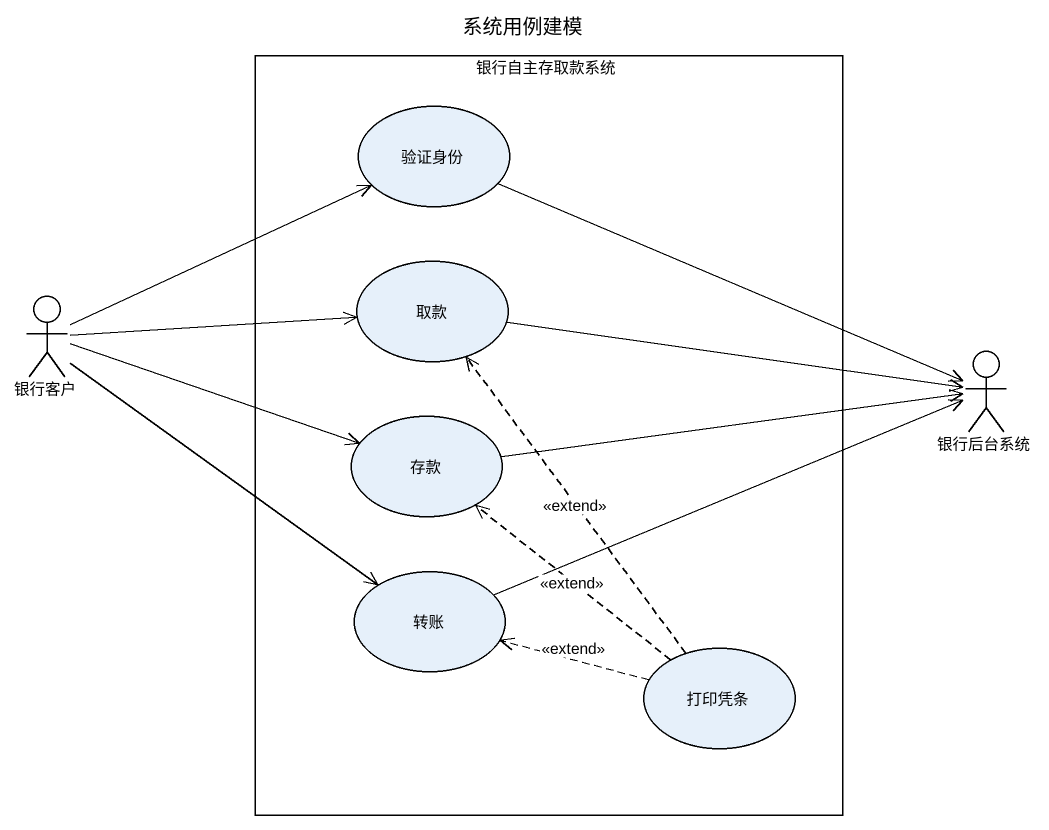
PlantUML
@startuml
title 系统用例建模
rectangle 银行自主存取款系统 {
  usecase 验证身份
  usecase 取款
  usecase 存款
  usecase 转账
  usecase 打印凭条
}
actor 银行客户
actor 银行后台系统
验证身份 -right-> 银行后台系统
银行客户 -right-> 验证身份
银行客户 -right-> 取款
银行客户 -right-> 存款
银行客户 --> 转账
银行后台系统 <-left- 取款
存款 -right-> 银行后台系统
转账 -right-> 银行后台系统
打印凭条 .up.> 取款 : <<extend>>
打印凭条 .up.> 存款 : <<extend>>
打印凭条 .left.> 转账 : <<extend>>
@enduml
